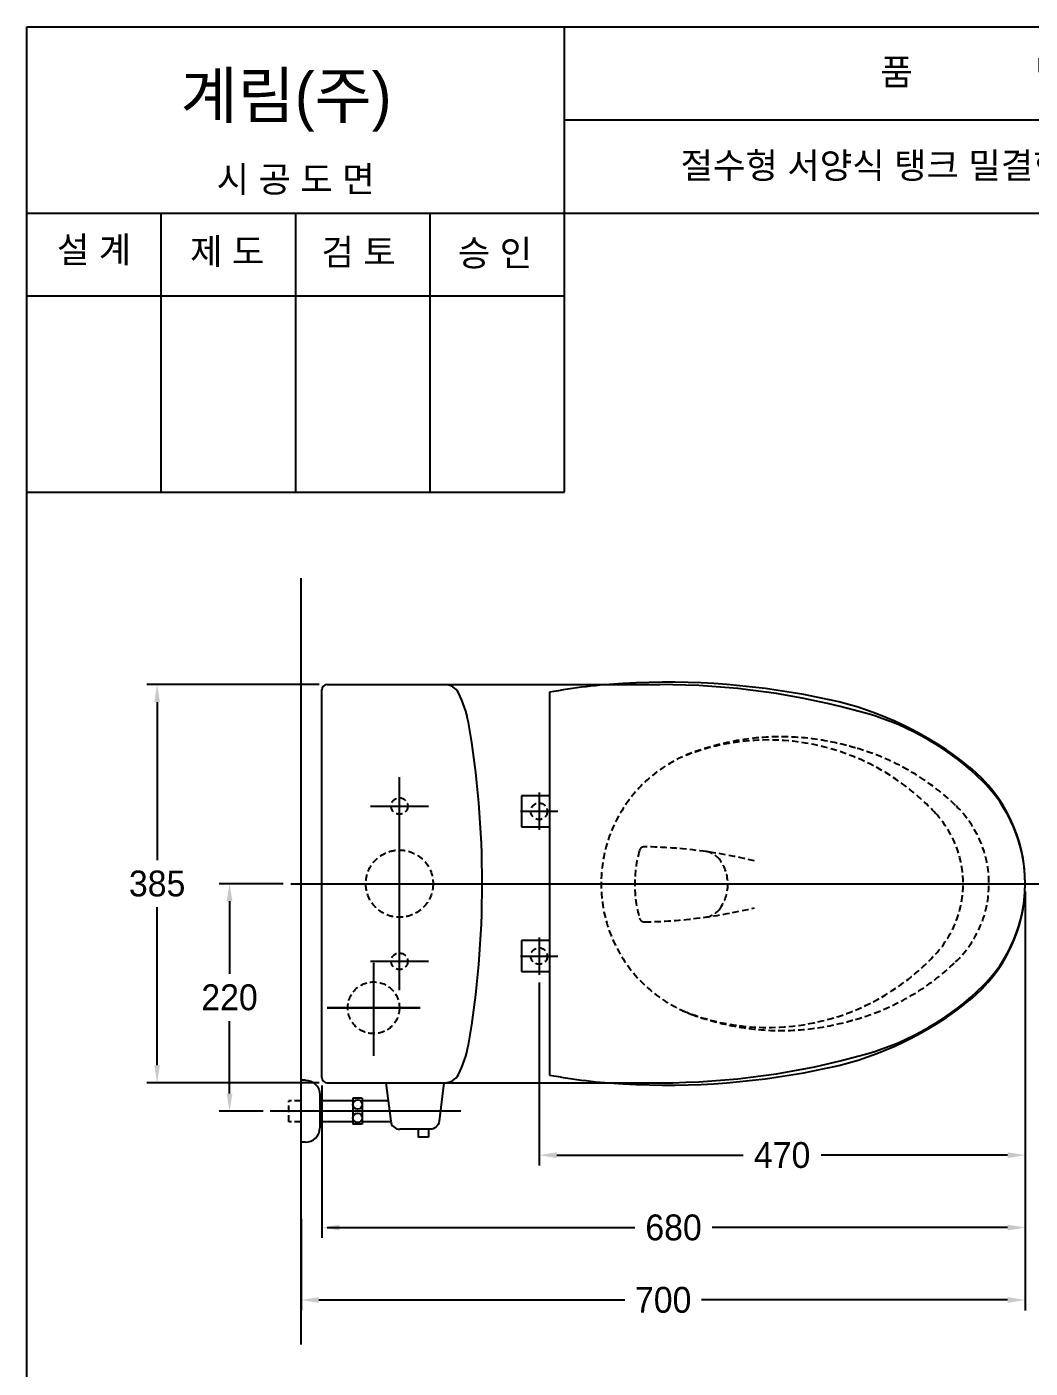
# Model space of a CAD drawing. Header units: millimetres. Extents: x 0 to 1800, y -67 to 2530.
# Drawn here: x 0 to 970, y 1233 to 2530 of the extents above; entities that cross this region are included whole.
import ezdxf
from ezdxf.enums import TextEntityAlignment as Align
from ezdxf.lldxf.tags import DXFTag

# ---------------------------------------------------------------- set-up
doc = ezdxf.new("R2010")
doc.units = ezdxf.units.MM
doc.linetypes.add('DASHED2', pattern=[9.525, 6.35, -3.175])
for name, color, linetype in [('TEXT', 7, 'Continuous'), ('내부선 및 부속', 4, 'Continuous'), ('도각라인', 255, 'Continuous'), ('외형선', 3, 'Continuous'), ('점선', 6, 'DASHED2'), ('중심선', 1, 'DASHED'), ('치수선', 7, 'Continuous')]:
    doc.layers.add(name, color=color, linetype=linetype)
doc.styles.add('____', font='')
doc.styles.add('타이틀', font='H2GTRM.TTF', dxfattribs={"height": 25})
doc.styles.get('____').set_extended_font_data('굴림')
tags = doc.linetypes.add('DASHDOT', pattern=[70, 31, -13, 13, -13]).pattern_tags.tags
tags[10:11] = [DXFTag(74, 4), DXFTag(75, 0), DXFTag(340, '0'), DXFTag(46, 0.0), DXFTag(50, 0.0), DXFTag(44, 0.0), DXFTag(45, 0.0)]
tags[8:9] = [DXFTag(74, 4), DXFTag(75, 0), DXFTag(340, '0'), DXFTag(46, 0.0), DXFTag(50, 0.0), DXFTag(44, 0.0), DXFTag(45, 0.0)]
tags[6:7] = [DXFTag(74, 4), DXFTag(75, 0), DXFTag(340, '0'), DXFTag(46, 0.0), DXFTag(50, 0.0), DXFTag(44, 0.0), DXFTag(45, 0.0)]
tags[4:5] = [DXFTag(74, 4), DXFTag(75, 0), DXFTag(340, '0'), DXFTag(46, 0.0), DXFTag(50, 0.0), DXFTag(44, 0.0), DXFTag(45, 0.0)]
tags = doc.linetypes.add('DASHED', pattern=[25.72, 12.86, -12.86]).pattern_tags.tags
tags[6:7] = [DXFTag(74, 4), DXFTag(75, 0), DXFTag(340, '0'), DXFTag(46, 0.0), DXFTag(50, 0.0), DXFTag(44, 0.0), DXFTag(45, 0.0)]
tags[4:5] = [DXFTag(74, 4), DXFTag(75, 0), DXFTag(340, '0'), DXFTag(46, 0.0), DXFTag(50, 0.0), DXFTag(44, 0.0), DXFTag(45, 0.0)]
doc.dimstyles.new('MSADIM', dxfattribs={"dimtxt": 33, "dimasz": 17, "dimexe": 10, "dimexo": 7.5, "dimgap": 10, "dimtad": 0, "dimtih": 1, "dimtoh": 1, "dimdec": 0, "dimzin": 1, "dimdsep": 46, "dimtxsty": '____', "dimcen": 11.25, "dimadec": 0, "dimazin": 0, "dimtfac": 1, "dimtdec": 0, "dimtix": 1, "dimtmove": 0, "dimatfit": 3, "dimfxl": 1, "dimtolj": 1, "dimtzin": 1, "dimarcsym": 0})

# ---------------------------------------------------------------- blocks, each defined once
blk = doc.blocks.new('*D11')
at = {"layer": '치수선', "color": 0, "linetype": 'Continuous', "lineweight": -2, "transparency": 16777216}
for p, q in [((247.8, 1701.6), (186, 1701.6)), ((196, 1684.6), (196, 1614.4)), ((196, 1498.6), (196, 1568.8)), ((228.5, 1481.6), (186, 1481.6))]:
    blk.add_line(p, q, dxfattribs=at)
at = {"layer": '치수선', "color": 0, "linetype": 'Continuous', "transparency": 16777216}
for points in [[(193.2, 1684.6), (198.8, 1684.6), (196, 1701.6)], [(193.2, 1498.6), (198.8, 1498.6), (196, 1481.6)]]:
    blk.add_solid(points, dxfattribs=at)
at = {"layer": '치수선', "color": 0, "linetype": 'Continuous', "transparency": 16777216, "insert": (196, 1591.6), "char_height": 25, "attachment_point": 5, "style": '____'}
blk.add_mtext('\\A1;220', dxfattribs=at)
blk = doc.blocks.new('*D12')
at = {"layer": '치수선', "color": 0, "linetype": 'Continuous', "lineweight": -2, "transparency": 16777216}
for p, q in [((282.8, 1894.1), (116, 1894.1)), ((126, 1877.1), (126, 1724.4)), ((126, 1526.1), (126, 1678.8)), ((282.8, 1509.1), (116, 1509.1))]:
    blk.add_line(p, q, dxfattribs=at)
at = {"layer": '치수선', "color": 0, "linetype": 'Continuous', "transparency": 16777216}
for points in [[(123.2, 1877.1), (128.8, 1877.1), (126, 1894.1)], [(123.2, 1526.1), (128.8, 1526.1), (126, 1509.1)]]:
    blk.add_solid(points, dxfattribs=at)
at = {"layer": '치수선', "color": 0, "linetype": 'Continuous', "transparency": 16777216, "insert": (126, 1701.6), "char_height": 25, "attachment_point": 5, "style": '____'}
blk.add_mtext('\\A1;385', dxfattribs=at)
blk = doc.blocks.new('*D16')
at = {"layer": '치수선', "color": 0, "linetype": 'Continuous', "lineweight": -2, "transparency": 16777216}
for p, q in [((965.3, 1694.1), (965.3, 1429.1)), ((495.3, 1606.1), (495.3, 1429.1)), ((512.3, 1439.1), (692.6, 1439.1)), ((948.3, 1439.1), (767.9, 1439.1))]:
    blk.add_line(p, q, dxfattribs=at)
at = {"layer": '치수선', "color": 0, "linetype": 'Continuous', "transparency": 16777216}
for points in [[(512.3, 1441.9), (512.3, 1436.3), (495.3, 1439.1)], [(948.3, 1441.9), (948.3, 1436.3), (965.3, 1439.1)]]:
    blk.add_solid(points, dxfattribs=at)
at = {"layer": '치수선', "color": 0, "linetype": 'Continuous', "transparency": 16777216, "insert": (730.3, 1439.1), "char_height": 25, "attachment_point": 5, "style": '____'}
blk.add_mtext('\\A1;470', dxfattribs=at)
blk = doc.blocks.new('*D17')
at = {"layer": '치수선', "color": 0, "linetype": 'Continuous', "lineweight": -2, "transparency": 16777216}
for p, q in [((285.3, 1506.6), (285.3, 1359.1)), ((965.3, 1431.6), (965.3, 1359.1)), ((302.3, 1369.1), (588, 1369.1)), ((948.3, 1369.1), (662.5, 1369.1))]:
    blk.add_line(p, q, dxfattribs=at)
at = {"layer": '치수선', "color": 0, "linetype": 'Continuous', "transparency": 16777216}
for points in [[(302.3, 1371.9), (302.3, 1366.3), (285.3, 1369.1)], [(948.3, 1371.9), (948.3, 1366.3), (965.3, 1369.1)]]:
    blk.add_solid(points, dxfattribs=at)
at = {"layer": '치수선', "color": 0, "linetype": 'Continuous', "transparency": 16777216, "insert": (625.3, 1369.1), "char_height": 25, "attachment_point": 5, "style": '____'}
blk.add_mtext('\\A1;680', dxfattribs=at)
blk = doc.blocks.new('*D18')
at = {"layer": '치수선', "color": 0, "linetype": 'Continuous', "lineweight": -2, "transparency": 16777216}
for p, q in [((265.3, 1377.7), (265.3, 1289.1)), ((965.3, 1361.6), (965.3, 1289.1)), ((282.3, 1299.1), (578.1, 1299.1)), ((948.3, 1299.1), (652.4, 1299.1))]:
    blk.add_line(p, q, dxfattribs=at)
at = {"layer": '치수선', "color": 0, "linetype": 'Continuous', "transparency": 16777216}
for points in [[(282.3, 1301.9), (282.3, 1296.3), (265.3, 1299.1)], [(948.3, 1301.9), (948.3, 1296.3), (965.3, 1299.1)]]:
    blk.add_solid(points, dxfattribs=at)
at = {"layer": '치수선', "color": 0, "linetype": 'Continuous', "transparency": 16777216, "insert": (615.3, 1299.1), "char_height": 25, "attachment_point": 5, "style": '____'}
blk.add_mtext('\\A1;700', dxfattribs=at)

msp = doc.modelspace()

# ---------------------------------------------------------------- linework, layer by layer
at = {"layer": '내부선 및 부속'}
msp.add_line((505.3, 1886.6), (505.3, 1516.6), dxfattribs=at)
at = {"layer": '내부선 및 부속', "linetype": 'Continuous'}
for p, q in [((505.3, 1786.6), (478.3, 1786.6)), ((478.3, 1786.6), (478.3, 1756.6)), ((478.3, 1756.6), (505.3, 1756.6)), ((505.3, 1646.6), (478.3, 1646.6)), ((478.3, 1646.6), (478.3, 1616.6)), ((478.3, 1616.6), (505.3, 1616.6)), ((269.3, 1511.6), (265.3, 1511.6)), ((347.2, 1509.1), (351.8, 1472)), ((403.2, 1509.1), (398.7, 1472)), ((283.3, 1497.6), (283.3, 1465.6)), ((315.3, 1491.8), (283.3, 1491.8)), ((315.3, 1494.1), (315.3, 1469.1)), ((324.3, 1494.1), (315.3, 1494.1)), ((324.3, 1494.1), (324.3, 1469.1)), ((349.3, 1491.8), (324.3, 1491.8)), ((315.3, 1471.3), (283.3, 1471.3)), ((324.3, 1469.1), (315.3, 1469.1)), ((351.9, 1471.3), (324.3, 1471.3)), ((389.8, 1464.1), (360.7, 1464.1)), ((378.3, 1464.1), (378.3, 1456.6)), ((388.3, 1456.6), (378.3, 1456.6)), ((388.3, 1464.1), (388.3, 1456.6)), ((269.3, 1451.6), (265.3, 1451.6))]:
    msp.add_line(p, q, dxfattribs=at)
at = {"layer": '내부선 및 부속', "linetype": 'Continuous', "flags": 128}
for points in [[(269.3, 1511.6, -0.414214), (283.3, 1497.6)], [(398.7, 1472, -0.379025), (389.8, 1464.1)]]:
    msp.add_lwpolyline(points, format="xyb", dxfattribs=at)
at = {"layer": '내부선 및 부속', "linetype": 'Continuous'}
for centre in [(319.8, 1488.1), (319.8, 1475.1)]:
    msp.add_circle(centre, 4.5, dxfattribs=at)
at = {"layer": '내부선 및 부속'}
for centre, radius, start, end in [((608.9, 1326.1), 570, 93.238, 100.4757), ((618.5, 1156.4), 740, 77.7169, 93.238), ((706.8, 1561.9), 325, 50.7899, 77.7169), ((820.3, 1701.6), 145, 309.0801, 50.9199), ((706.8, 1841.3), 325, 282.2831, 309.2101), ((618.5, 2246.8), 740, 266.762, 282.2831), ((608.9, 2077.1), 570, 259.5243, 266.762)]:
    msp.add_arc(centre, radius, start, end, dxfattribs=at)
at = {"layer": '내부선 및 부속', "linetype": 'Continuous'}
for centre, radius, start, end in [((269.3, 1465.6), 14, 270, 360), ((360.7, 1473.1), 9, 187.0105, 270.0422)]:
    msp.add_arc(centre, radius, start, end, dxfattribs=at)
at = {"layer": '도각라인', "color": 7}
for p, q in [((0, 0), (0, 2530)), ((0, 2530), (1800, 2530)), ((520, 2080), (520, 2530)), ((520, 2440), (1800, 2440)), ((0, 2350), (1800, 2350)), ((130, 2080), (130, 2350)), ((260, 2080), (260, 2350)), ((390, 2080), (390, 2350)), ((0, 2270), (520, 2270)), ((0, 2080), (520, 2080))]:
    msp.add_line(p, q, dxfattribs=at)
at = {"layer": '외형선', "linetype": 'Continuous'}
for p, q in [((265.3, 1256.2), (265.3, 1997.1)), ((290.3, 1894.1), (404.1, 1894.1)), ((285.3, 1514.1), (285.3, 1889.1)), ((290.3, 1509.1), (404.1, 1509.1)), ((290.3, 1369.1), (404.1, 1369.1)), ((290.3, 1299.1), (404.1, 1299.1))]:
    msp.add_line(p, q, dxfattribs=at)
at = {"layer": '외형선'}
for p, q in [((290.3, 1894.1), (611.9, 1894.1)), ((290.3, 1509.1), (611.9, 1509.1))]:
    msp.add_line(p, q, dxfattribs=at)
at = {"layer": '외형선', "linetype": 'Continuous'}
for centre, radius, start, end in [((290.3, 1889.1), 5, 90, 180), ((404.1, 1879.1), 15, 27.1736, 90), ((328.4, 1840.5), 100, 9.7508, 27.0403), ((-479.7, 1701.6), 920, 350.248, 9.752), ((328.4, 1562.7), 100, 332.9597, 350.2492), ((290.3, 1514.1), 5, 180, 270), ((404.1, 1524.1), 15, 270, 332.8264)]:
    msp.add_arc(centre, radius, start, end, dxfattribs=at)
at = {"layer": '외형선'}
for centre, radius, start, end in [((611.9, 1164.1), 730, 74.1884, 90), ((738.6, 1611.5), 265, 45.3009, 74.1884), ((825.3, 1701.6), 140, 313.8833, 46.1167), ((738.6, 1791.7), 265, 285.8116, 314.6991), ((611.9, 2239.1), 730, 270, 285.8116)]:
    msp.add_arc(centre, radius, start, end, dxfattribs=at)
at = {"layer": '점선'}
for p, q in [((253.3, 1471.3), (253.3, 1491.8)), ((265.3, 1491.8), (253.3, 1491.8)), ((265.3, 1471.3), (253.3, 1471.3))]:
    msp.add_line(p, q, dxfattribs=at)
for centre, radius in [((360.3, 1776.6), 8), ((495.3, 1771.6), 8), ((360.3, 1701.6), 32.5), ((360.3, 1626.6), 8), ((495.3, 1631.6), 8), ((335.3, 1581.6), 25)]:
    msp.add_circle(centre, radius, dxfattribs=at)
for centre, radius, start, end in [((728.9, 1598.6), 245, 74.9279, 110.5796), ((716.9, 1620.5), 220, 42.6537, 112.1225), ((611.9, 1164.1), 695, 74.1884, 74.9279), ((738.6, 1611.5), 230, 46.1167, 74.1884), ((690.3, 1701.6), 135, 110.5796, 249.4204), ((825.3, 1701.6), 105, 313.8833, 46.1167), ((804.9, 1701.6), 100.4, 317.3463, 42.6537), ((707.8, 1701), 120, 164.1979, 195.8021), ((597.1, 1732.3), 5, 89.0891, 164.1979), ((589.6, 1257.3), 480, 76.2707, 89.0891), ((653.9, 1712.8), 20, 36.366, 81.9635), ((637.8, 1701), 40, 323.634, 36.366), ((589.6, 2144.6), 480, 270.9109, 283.7293), ((653.9, 1689.1), 20, 278.0365, 323.634), ((597.1, 1669.7), 5, 195.8021, 270.9109), ((716.9, 1782.6), 220, 247.8775, 317.3463), ((738.6, 1791.7), 230, 285.8116, 313.8833), ((738.6, 1791.7), 230, 285.8116, 313.8833), ((728.9, 1804.6), 245, 249.4204, 285.0721), ((611.9, 2239.1), 695, 285.0721, 285.8116)]:
    msp.add_arc(centre, radius, start, end, dxfattribs=at)
at = {"layer": '중심선', "linetype": 'DASHDOT'}
for p, q in [((360.3, 1598.6), (360.3, 1804.6)), ((495.3, 1789.6), (495.3, 1753.6)), ((332.3, 1776.6), (388.3, 1776.6)), ((477.3, 1771.6), (513.3, 1771.6)), ((255.3, 1701.6), (995.3, 1701.6)), ((495.3, 1649.6), (495.3, 1613.6)), ((332.3, 1626.6), (388.3, 1626.6)), ((335.3, 1625.2), (335.3, 1535.2)), ((477.3, 1631.6), (513.3, 1631.6)), ((290.3, 1581.6), (380.3, 1581.6)), ((380.3, 1581.6), (290.3, 1581.6)), ((419.7, 1481.6), (235.3, 1481.6))]:
    msp.add_line(p, q, dxfattribs=at)

# ---------------------------------------------------------------- texts
at = {"layer": 'TEXT', "style": '타이틀'}
msp.add_text('계림(주)', height=44, dxfattribs=at).set_placement((148.7, 2441.8))
for s, p in [('품             명', (915.7, 2486.4)), ('절수형 서양식 탱크 밀결형 사이펀 변기', (905.8, 2396)), ('시 공 도 면', (259.9, 2382.7)), ('설 계', (65, 2314.6)), ('제 도', (193.8, 2312.9)), ('검 토', (320.8, 2312.3)), ('승 인', (452.7, 2311.4))]:
    msp.add_text(s, height=25, dxfattribs=at).set_placement(p, align=Align.MIDDLE_CENTER)

# ---------------------------------------------------------------- dimensions: what is measured, and where the dimension line sits
at = {"layer": '치수선', "linetype": 'Continuous'}
for base, p1, p2, picture, middle in [((126, 1894.1), (290.3, 1509.1), (290.3, 1894.1), '*D12', (126, 1701.6)), ((196, 1481.6), (255.3, 1701.6), (236, 1481.6), '*D11', (196, 1591.6))]:
    dim = msp.add_linear_dim(base=base, p1=p1, p2=p2, angle=90, dimstyle='MSADIM', override={"dimtxt": 25}, dxfattribs=at)
    dim.commit()
    dim.dimension.update_dxf_attribs({"geometry": picture, "text_midpoint": middle})
for base, p1, p2, picture, middle in [((495.3, 1439.1), (965.3, 1701.6), (495.3, 1613.6), '*D16', (730.3, 1439.1)), ((285.3, 1369.1), (965.3, 1439.1), (285.3, 1514.1), '*D17', (625.3, 1369.1)), ((265.3, 1299.1), (965.3, 1369.1), (265.3, 1385.2), '*D18', (615.3, 1299.1))]:
    dim = msp.add_linear_dim(base=base, p1=p1, p2=p2, dimstyle='MSADIM', override={"dimtxt": 25}, dxfattribs=at)
    dim.commit()
    dim.dimension.update_dxf_attribs({"geometry": picture, "text_midpoint": middle})

doc.saveas('drawing.dxf')
